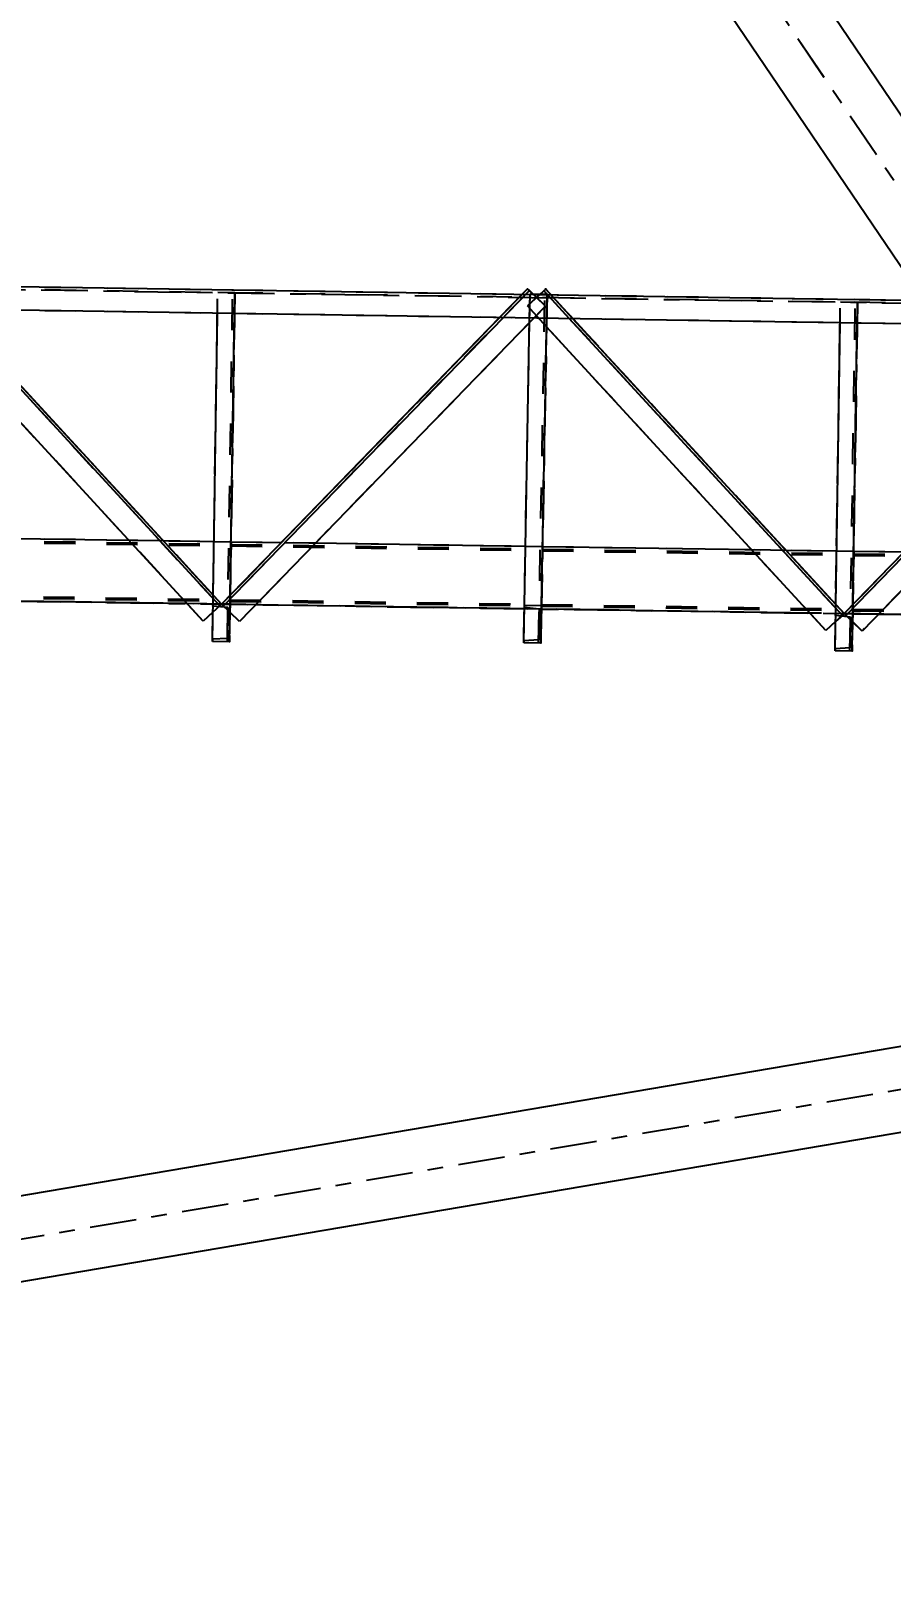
# Model space of a CAD drawing. Header units: millimetres. Extents: x 2368 to 8313, y 7493 to 11698.
# Drawn here: x 4059.7 to 4114.9, y 11212.3 to 11311.6 of the extents above; entities that cross this region are included whole.
import ezdxf

# ---------------------------------------------------------------- set-up
doc = ezdxf.new("R2010")
doc.units = ezdxf.units.MM
for name, pattern in [('XKITLINE00', [0]), ('XKITLINE02', [4, 2, -2]), ('XKITLINE03', [6, 3, -1, 1, -1])]:
    doc.linetypes.add(name, pattern=pattern)
doc.styles.add('ROMANS', font='romans.shx')
doc.dimstyles.new('MD300', dxfattribs={"dimtxt": 2.5, "dimasz": 2.5, "dimexe": 1, "dimexo": 1, "dimgap": 0.5, "dimtad": 1, "dimdec": 1, "dimlfac": 50, "dimrnd": 0.5, "dimdsep": 46, "dimtxsty": 'ROMANS', "dimcen": 1, "dimclrd": 146, "dimclre": 146, "dimclrt": 30, "dimadec": 1, "dimazin": 2, "dimtfac": 1, "dimtdec": 1, "dimtmove": 0, "dimatfit": 1, "dimfxl": 1, "dimtolj": 1, "dimtzin": 0, "dimlwd": -1, "dimlwe": -1, "dimarcsym": 0})

# ---------------------------------------------------------------- blocks, each defined once
blk = doc.blocks.new('*D34')
at = {"color": 146, "transparency": 16777216}
for p, q in [((3908.589, 11276.547), (3908.589, 10991.038)), ((4244.133, 11249.201), (4244.133, 10991.038)), ((4241.633, 10992.038), (3911.089, 10992.038))]:
    blk.add_line(p, q, dxfattribs=at)
for points in [[(3911.089, 10992.455), (3911.089, 10991.621), (3908.589, 10992.038)], [(4241.633, 10992.455), (4241.633, 10991.621), (4244.133, 10992.038)]]:
    blk.add_solid(points, dxfattribs=at)
at = {"layer": 'Defpoints', "color": 0, "transparency": 16777216}
for p in [(3908.589, 11277.547), (4244.133, 11250.201), (3908.589, 10992.038)]:
    blk.add_point(p, dxfattribs=at)
at = {"color": 30, "transparency": 16777216, "insert": (4076.361, 10993.788), "char_height": 2.5, "attachment_point": 5, "style": 'ROMANS'}
blk.add_mtext('\\A1;16777', dxfattribs=at)
blk = doc.blocks.new('*D36')
at = {"color": 146, "transparency": 16777216}
for p, q in [((3888.588, 11276.272), (3888.588, 10979.265)), ((5216.588, 11054.98), (5216.588, 10979.265)), ((3891.088, 10980.265), (5214.088, 10980.265))]:
    blk.add_line(p, q, dxfattribs=at)
for points in [[(3891.088, 10980.681), (3891.088, 10979.848), (3888.588, 10980.265)], [(5214.088, 10980.681), (5214.088, 10979.848), (5216.588, 10980.265)]]:
    blk.add_solid(points, dxfattribs=at)
at = {"layer": 'Defpoints', "color": 0, "transparency": 16777216}
for p in [(3888.588, 11277.272), (5216.588, 11055.98), (5216.588, 10980.265)]:
    blk.add_point(p, dxfattribs=at)
at = {"color": 30, "transparency": 16777216, "insert": (4552.588, 10982.015), "char_height": 2.5, "attachment_point": 5, "style": 'ROMANS'}
blk.add_mtext('\\A1;66400', dxfattribs=at)
blk = doc.blocks.new('*D38')
at = {"color": 146, "transparency": 16777216}
for p, q in [((3888.584, 11276.27), (3888.584, 10968.162)), ((6544.588, 11276.271), (6544.588, 10968.162)), ((6542.088, 10969.162), (3891.084, 10969.162))]:
    blk.add_line(p, q, dxfattribs=at)
for points in [[(3891.084, 10969.579), (3891.084, 10968.745), (3888.584, 10969.162)], [(6542.088, 10969.579), (6542.088, 10968.745), (6544.588, 10969.162)]]:
    blk.add_solid(points, dxfattribs=at)
at = {"layer": 'Defpoints', "color": 0, "transparency": 16777216}
for p in [(3888.584, 11277.27), (6544.588, 11277.271), (3888.584, 10969.162)]:
    blk.add_point(p, dxfattribs=at)
at = {"color": 30, "transparency": 16777216, "insert": (5216.586, 10970.912), "char_height": 2.5, "attachment_point": 5, "style": 'ROMANS'}
blk.add_mtext('\\A1;132800', dxfattribs=at)

msp = doc.modelspace()

# ---------------------------------------------------------------- linework, layer by layer
at = {"color": 8, "linetype": 'XKITLINE03'}
for p, q in [((4068.5881, 11370.7429), (4150.5881, 11249.5872)), ((4068.5882, 11370.7429), (4150.5882, 11249.5872)), ((3986.5881, 11221.7207), (4150.5881, 11249.5872)), ((3986.5882, 11221.7207), (4150.5882, 11249.5872))]:
    msp.add_line(p, q, dxfattribs=at)
at = {"color": 8, "linetype": 'XKITLINE00'}
for p, q in [((4084.8397, 11351.5947), (4144.9201, 11262.8254)), ((4080.305, 11348.5678), (4140.3853, 11259.7984)), ((4130.7335, 11248.9705), (4004.01, 11227.4379)), ((4131.6908, 11243.6192), (4004.8739, 11222.0708))]:
    msp.add_line(p, q, dxfattribs=at)
at = {"color": 1, "linetype": 'XKITLINE03'}
for p, q in [((3910.3562, 11297.2447), (4163.2388, 11293.4062)), ((3910.3562, 11297.2447), (4163.2388, 11293.4062)), ((4052.7509, 11295.634), (4071.9267, 11274.7901)), ((4071.9267, 11274.79), (4052.751, 11295.6339)), ((4071.9268, 11274.79), (4091.5837, 11295.0422)), ((4091.5837, 11295.0422), (4071.9268, 11274.7901)), ((4092.7463, 11295.0269), (4111.9221, 11274.1831)), ((4111.9221, 11274.183), (4092.7464, 11295.0268)), ((4072.7802, 11294.7794), (4072.4403, 11272.382)), ((4072.4403, 11272.382), (4072.7802, 11294.7793)), ((4092.8414, 11294.685), (4092.4343, 11272.2887)), ((4092.4343, 11272.2887), (4092.8414, 11294.6849)), ((4111.9221, 11274.183), (4131.5791, 11294.4351)), ((4131.5791, 11294.4352), (4111.9222, 11274.183)), ((4112.7756, 11294.1723), (4112.4357, 11271.7749)), ((4112.4357, 11271.7749), (4112.7756, 11294.1723)), ((3908.5888, 11277.2708), (4162.4655, 11273.4162)), ((4162.4655, 11273.4162), (3908.5888, 11277.2708)), ((4072.4767, 11274.7817), (4072.4767, 11274.7817)), ((4092.4779, 11274.6883), (4092.4779, 11274.6883)), ((4112.4721, 11274.1746), (4112.4721, 11274.1746))]:
    msp.add_line(p, q, dxfattribs=at)
at = {"color": 3, "linetype": 'XKITLINE02'}
for p, q in [((4162.5675, 11293.5864), (3912.328, 11297.3848)), ((4162.5664, 11293.4164), (3912.328, 11297.2147)), ((4162.5664, 11293.4164), (3912.328, 11297.2147)), ((4162.5582, 11292.0864), (3912.328, 11295.8846)), ((4071.809, 11274.6817), (4052.6332, 11295.5256)), ((4071.9267, 11274.79), (4052.751, 11295.6339)), ((4091.5837, 11295.0422), (4071.9268, 11274.7901)), ((4091.6985, 11294.9308), (4072.0416, 11274.6787)), ((4092.7464, 11295.0268), (4091.5689, 11293.9436)), ((4091.6985, 11294.9307), (4091.5837, 11295.0422)), ((4092.7318, 11293.9279), (4091.5837, 11295.0422)), ((4111.8044, 11274.0747), (4092.6286, 11294.9185)), ((4111.9221, 11274.183), (4092.7464, 11295.0268)), ((4070.7492, 11273.7068), (4051.5735, 11294.5506)), ((4071.3404, 11272.3987), (4071.6803, 11294.796)), ((4071.3821, 11275.1458), (4071.6803, 11294.7961)), ((4072.7802, 11294.7794), (4071.6803, 11294.7961)), ((4072.7802, 11294.7793), (4071.6803, 11294.796)), ((4072.3003, 11272.3841), (4072.6402, 11294.7815)), ((4072.3003, 11272.3841), (4072.6402, 11294.7815)), ((4072.4403, 11272.382), (4072.7802, 11294.7793)), ((4072.482, 11275.1324), (4072.7802, 11294.7794)), ((4092.7318, 11293.9279), (4073.0749, 11273.6757)), ((4091.2218, 11294.6694), (4089.7869, 11293.191)), ((4091.4416, 11294.666), (4090.0066, 11293.1877)), ((4091.3344, 11272.3087), (4091.7416, 11294.7049)), ((4092.3837, 11294.6933), (4091.5688, 11293.9436)), ((4092.8036, 11292.6015), (4091.5688, 11293.9436)), ((4110.7446, 11273.0997), (4091.5689, 11293.9436)), ((4092.7318, 11293.9278), (4091.7083, 11292.8734)), ((4091.7136, 11293.1617), (4091.7408, 11294.6615)), ((4092.8414, 11294.6849), (4091.7416, 11294.7049)), ((4092.7318, 11293.9278), (4091.9347, 11294.7014)), ((4092.2943, 11272.2912), (4092.7014, 11294.6875)), ((4092.2943, 11272.2913), (4092.7015, 11294.6875)), ((4092.4343, 11272.2887), (4092.8414, 11294.6849)), ((4092.8135, 11293.145), (4092.8407, 11294.6448)), ((4094.2807, 11293.1228), (4092.881, 11294.6442)), ((4094.5012, 11293.1194), (4093.1015, 11294.6408)), ((4111.3358, 11271.7916), (4111.6757, 11294.189)), ((4111.3775, 11274.5387), (4111.6757, 11294.189)), ((4112.7756, 11294.1723), (4111.6757, 11294.189)), ((4112.7756, 11294.1723), (4111.6757, 11294.189)), ((4131.5791, 11294.4352), (4111.9222, 11274.183)), ((4131.6939, 11294.3237), (4112.037, 11274.0716)), ((4112.2957, 11271.7771), (4112.6356, 11294.1744)), ((4112.2957, 11271.777), (4112.6356, 11294.1744)), ((4112.4357, 11271.7749), (4112.7756, 11294.1723)), ((4112.4774, 11274.5253), (4112.7756, 11294.1723)), ((4132.7272, 11293.3208), (4113.0703, 11273.0687)), ((4162.522, 11277.1394), (3908.6453, 11280.994)), ((4162.522, 11277.1393), (3908.6453, 11280.994)), ((4162.5236, 11277.2458), (3908.6469, 11281.1004)), ((4162.5237, 11277.2454), (3908.6469, 11281.1001)), ((4162.5262, 11277.4157), (3908.6495, 11281.2704)), ((4162.5262, 11277.4157), (3908.6495, 11281.2704)), ((4162.5263, 11277.4154), (3908.6495, 11281.27)), ((4068.1936, 11278.848), (4065.9887, 11278.8815)), ((4072.5374, 11278.782), (4071.4376, 11278.7987)), ((4077.9514, 11278.6998), (4075.754, 11278.7332)), ((4092.5468, 11278.4782), (4091.4469, 11278.4949)), ((4108.1891, 11278.2407), (4105.9842, 11278.2742)), ((4112.5328, 11278.1748), (4111.4329, 11278.1915)), ((4162.4655, 11273.4162), (3908.5888, 11277.2708)), ((4162.4655, 11273.4162), (3908.5888, 11277.2708)), ((4162.4681, 11273.5862), (3908.5914, 11277.4408)), ((4162.4681, 11273.5858), (3908.5914, 11277.4405)), ((4162.4697, 11273.6926), (3908.593, 11277.5472)), ((4162.4697, 11273.6925), (3908.593, 11277.5472)), ((4071.3821, 11275.1458), (4071.3857, 11275.3782)), ((4072.482, 11275.1324), (4072.4856, 11275.3658)), ((4074.1249, 11274.7575), (4069.7211, 11274.8243)), ((4074.1246, 11274.7571), (4069.7215, 11274.824)), ((4071.9267, 11274.79), (4070.7492, 11273.7068)), ((4071.809, 11274.6818), (4071.3689, 11274.277)), ((4071.3748, 11274.6624), (4071.3768, 11274.7984)), ((4072.3335, 11274.571), (4071.3748, 11274.6624)), ((4072.4767, 11274.7817), (4071.3768, 11274.7984)), ((4073.0749, 11273.6757), (4071.9268, 11274.7901)), ((4072.4689, 11274.2638), (4071.9268, 11274.79)), ((4072.3035, 11272.5969), (4072.3335, 11274.571)), ((4072.4403, 11272.382), (4072.4767, 11274.7817)), ((4092.4741, 11274.4789), (4091.3742, 11274.4956)), ((4092.4741, 11274.4785), (4091.3742, 11274.4952)), ((4091.3781, 11274.7083), (4091.3756, 11274.5723)), ((4092.334, 11274.478), (4091.3756, 11274.5723)), ((4092.4779, 11274.6883), (4091.3781, 11274.7083)), ((4092.334, 11274.478), (4092.2982, 11272.504)), ((4092.4779, 11274.6883), (4092.4343, 11272.2887)), ((4114.1201, 11274.1502), (4109.7167, 11274.2171)), ((4114.1198, 11274.1499), (4109.717, 11274.2167)), ((4111.9221, 11274.183), (4110.7446, 11273.0997)), ((4111.8043, 11274.0747), (4111.3643, 11273.6699)), ((4111.3701, 11274.0553), (4111.3722, 11274.1913)), ((4112.3289, 11273.964), (4111.3701, 11274.0553)), ((4112.4721, 11274.1746), (4111.3722, 11274.1913)), ((4111.3775, 11274.5387), (4111.381, 11274.7712)), ((4112.4643, 11273.6568), (4111.9221, 11274.183)), ((4113.0703, 11273.0687), (4111.9222, 11274.183)), ((4112.4357, 11271.7749), (4112.4721, 11274.1746)), ((4112.4774, 11274.5253), (4112.481, 11274.7587)), ((4112.2989, 11271.9898), (4112.3289, 11273.964)), ((4071.3425, 11272.5346), (4071.3404, 11272.3987)), ((4072.4403, 11272.382), (4071.3404, 11272.3987)), ((4072.3035, 11272.5969), (4071.3425, 11272.5346)), ((4092.4343, 11272.2887), (4091.3344, 11272.3087)), ((4091.3369, 11272.4446), (4091.3344, 11272.3087)), ((4092.2982, 11272.504), (4091.3369, 11272.4446)), ((4112.2989, 11271.9898), (4111.3379, 11271.9276)), ((4111.3379, 11271.9276), (4111.3358, 11271.7916)), ((4112.4357, 11271.7749), (4111.3358, 11271.7916))]:
    msp.add_line(p, q, dxfattribs=at)
at = {"color": 7, "linetype": 'XKITLINE00'}
for p, q in [((4117.0495, 11294.2773), (4030.3427, 11295.5934)), ((4091.5837, 11295.0422), (4091.2218, 11294.6694)), ((4091.6985, 11294.9307), (4091.4416, 11294.666)), ((4091.6985, 11294.9307), (4091.5837, 11295.0422)), ((4091.9347, 11294.7014), (4091.6985, 11294.9307)), ((4092.7463, 11295.0269), (4092.3837, 11294.6933)), ((4092.881, 11294.6442), (4092.6286, 11294.9186)), ((4093.1015, 11294.6408), (4092.7463, 11295.0269)), ((4118.0754, 11292.7616), (4029.524, 11294.1057)), ((4091.7408, 11294.6615), (4091.7416, 11294.705)), ((4092.8414, 11294.685), (4091.7416, 11294.705)), ((4092.8407, 11294.6448), (4092.8414, 11294.685)), ((4070.7492, 11273.7068), (4052.755, 11293.2664)), ((4071.809, 11274.6818), (4054.2853, 11293.7299)), ((4071.9267, 11274.7901), (4054.5058, 11293.7265)), ((4071.3857, 11275.3782), (4071.6602, 11293.4661)), ((4089.7869, 11293.191), (4071.9268, 11274.79)), ((4090.0066, 11293.1877), (4072.0416, 11274.6786)), ((4072.4856, 11275.3658), (4072.76, 11293.4494)), ((4091.7083, 11292.8734), (4073.0749, 11273.6757)), ((4091.3345, 11272.3087), (4091.7136, 11293.1617)), ((4092.4343, 11272.2887), (4092.8135, 11293.145)), ((4111.8043, 11274.0747), (4094.2807, 11293.1228)), ((4111.9221, 11274.1831), (4094.5012, 11293.1194)), ((4111.381, 11274.7712), (4111.6556, 11292.859)), ((4110.7446, 11273.0998), (4092.8036, 11292.6015)), ((4112.481, 11274.7587), (4112.7554, 11292.8424)), ((4122.9558, 11285.5507), (4111.9221, 11274.183)), ((4123.0474, 11285.4154), (4112.037, 11274.0715)), ((4123.8718, 11284.1973), (4113.0703, 11273.0686)), ((4065.9887, 11278.8815), (4052.5397, 11279.0857)), ((4071.4376, 11278.7987), (4068.1936, 11278.848)), ((4075.754, 11278.7332), (4072.5374, 11278.782)), ((4091.4469, 11278.4949), (4077.9514, 11278.6998)), ((4105.9842, 11278.2742), (4092.5468, 11278.4782)), ((4111.4329, 11278.1915), (4108.1891, 11278.2407)), ((4115.7492, 11278.126), (4112.5328, 11278.1748)), ((4069.7211, 11274.8243), (4052.479, 11275.0861)), ((4069.7215, 11274.824), (4052.479, 11275.0858)), ((4071.3404, 11272.3987), (4071.3821, 11275.1458)), ((4072.4403, 11272.382), (4072.482, 11275.1324)), ((4071.3689, 11274.277), (4070.7492, 11273.7068)), ((4071.9267, 11274.7901), (4071.809, 11274.6818)), ((4072.0416, 11274.6786), (4071.9268, 11274.79)), ((4073.0749, 11273.6757), (4072.4689, 11274.2638)), ((4091.3742, 11274.4952), (4074.1246, 11274.7571)), ((4091.3742, 11274.4956), (4074.1249, 11274.7575)), ((4109.7167, 11274.2171), (4092.4741, 11274.4789)), ((4109.717, 11274.2167), (4092.4741, 11274.4785)), ((4111.3358, 11271.7916), (4111.3775, 11274.5387)), ((4111.9221, 11274.1831), (4111.8043, 11274.0747)), ((4112.037, 11274.0715), (4111.9221, 11274.183)), ((4112.4357, 11271.7749), (4112.4774, 11274.5253)), ((4130.8439, 11273.896), (4114.1198, 11274.1499)), ((4130.8437, 11273.8963), (4114.1201, 11274.1502)), ((4111.3643, 11273.6699), (4110.7446, 11273.0998)), ((4113.0703, 11273.0686), (4112.4643, 11273.6568)), ((4072.4403, 11272.382), (4071.3404, 11272.3987)), ((4072.4403, 11272.382), (4071.3404, 11272.3987)), ((4092.4343, 11272.2887), (4091.3344, 11272.3087)), ((4092.4343, 11272.2887), (4091.3345, 11272.3087)), ((4112.4357, 11271.7749), (4111.3358, 11271.7916)), ((4112.4357, 11271.7749), (4111.3358, 11271.7916))]:
    msp.add_line(p, q, dxfattribs=at)
at = {"color": 1, "linetype": 'XKITLINE00'}
for centre in [(4091.5837, 11295.0422), (4091.5837, 11295.0422), (4092.7463, 11295.0269), (4092.7464, 11295.0268), (4072.7802, 11294.7794), (4072.7802, 11294.7793), (4092.8414, 11294.685), (4092.8414, 11294.6849), (4112.7756, 11294.1723), (4112.7756, 11294.1723), (4071.9267, 11274.7901), (4071.9267, 11274.79), (4071.9268, 11274.7901), (4071.9268, 11274.79), (4072.4767, 11274.7817), (4092.4779, 11274.6883), (4111.9221, 11274.1831), (4111.9221, 11274.183), (4111.9221, 11274.183), (4111.9222, 11274.183), (4112.4721, 11274.1746), (4072.4403, 11272.382), (4072.4403, 11272.382), (4092.4343, 11272.2887), (4092.4343, 11272.2887), (4112.4357, 11271.7749), (4112.4357, 11271.7749)]:
    msp.add_circle(centre, 0.004, dxfattribs=at)

# ---------------------------------------------------------------- dimensions: what is measured, and where the dimension line sits
for base, p1, p2, picture, middle in [((3888.5836, 10969.1621), (6544.5882, 11277.2708), (3888.5836, 11277.2703), '*D38', (5216.5859, 10970.9121)), ((5216.5882, 10980.2647), (3888.5882, 11277.2717), (5216.5882, 11055.9804), '*D36', (4552.5882, 10982.0147))]:
    dim = msp.add_linear_dim(base=base, p1=p1, p2=p2, dimstyle='MD300')
    dim.commit()
    dim.dimension.update_dxf_attribs({"geometry": picture, "text_midpoint": middle})
dim = msp.add_linear_dim(base=(3908.5888, 10992.0378), p1=(4244.133, 11250.201), p2=(3908.5888, 11277.5473), angle=180, dimstyle='MD300')
dim.commit()
dim.dimension.update_dxf_attribs({"geometry": '*D34', "text_midpoint": (4076.3609, 10993.7878)})

doc.saveas('drawing.dxf')
